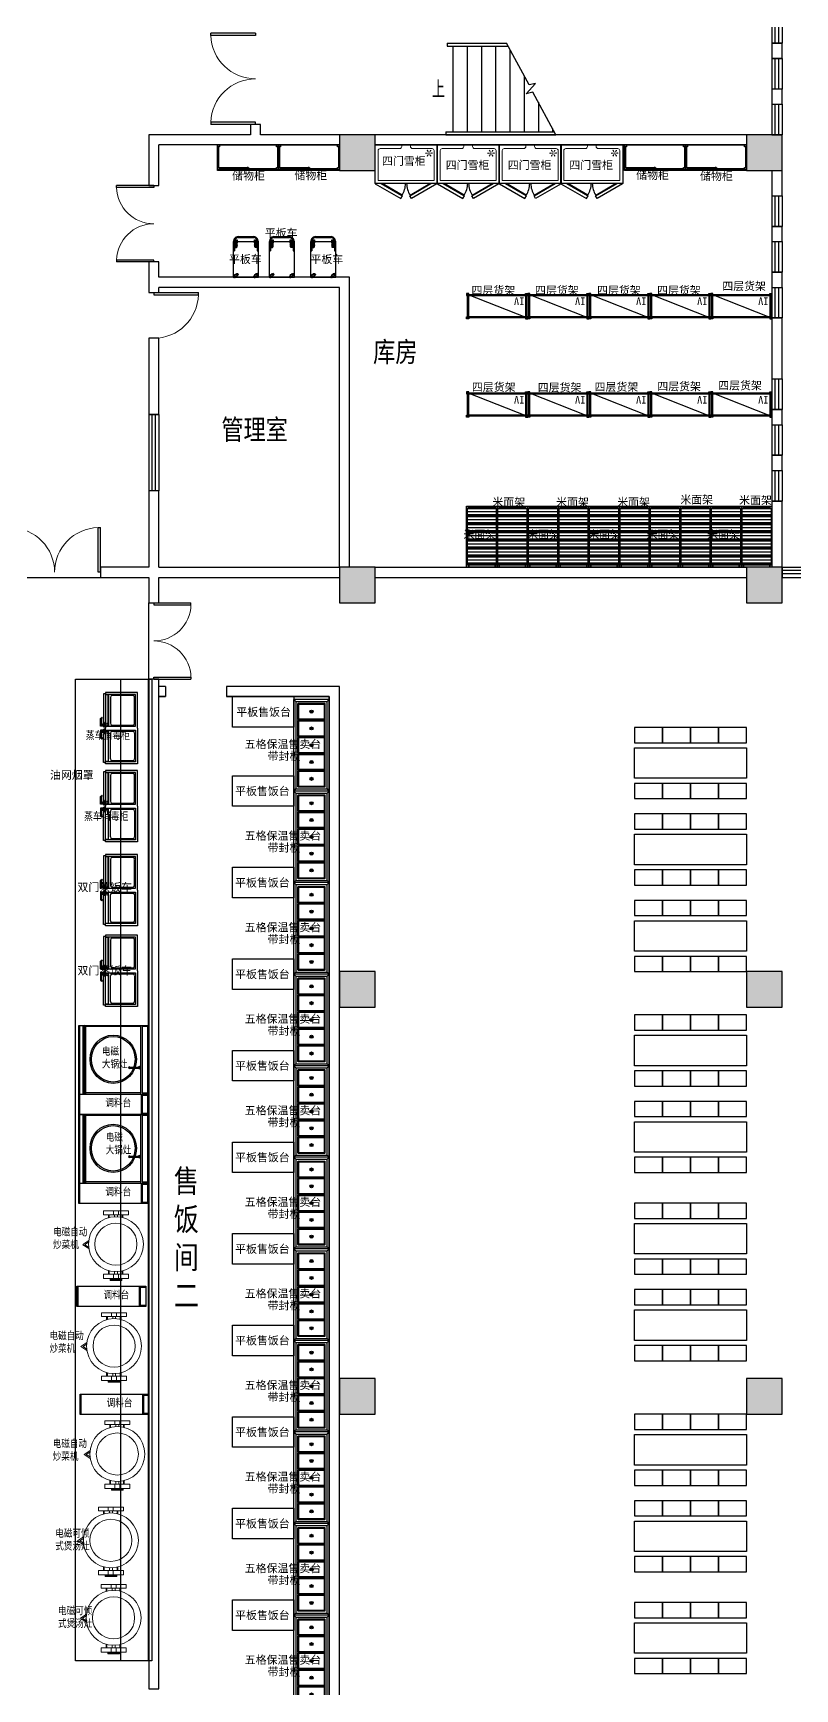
# Model space of a CAD drawing. Extents: x 1159254 to 1730927, y -477824 to -383968.
# Drawn here: x 1201597 to 1216570, y -459450 to -426902 of the extents above; entities that cross this region are included whole.
import ezdxf

# ---------------------------------------------------------------- set-up
doc = ezdxf.new("R2010")
doc.units = 0
doc.header["$LTSCALE"] = 1000
doc.linetypes.add('DASH', pattern=[0.35, 0.25, -0.1])
for name, color, linetype in [('COLUMN', 2, 'Continuous'), ('DIM_SYMB', 3, 'Continuous'), ('PUB_HATCH', 8, 'Continuous'), ('PUB_TEXT', 7, 'Continuous'), ('ROOM_NAME', 7, 'Continuous'), ('STAIR', 4, 'Continuous'), ('WALL', 6, 'Continuous'), ('WINDOW', 4, 'Continuous'), ('WS_厨房设备', 1, 'Continuous'), ('产品文字', 7, 'Continuous'), ('厨房布置', 4, 'Continuous'), ('厨房设备', 7, 'Continuous'), ('家具内线', 8, 'Continuous'), ('新设备', 4, 'Continuous')]:
    doc.layers.add(name, color=color, linetype=linetype)
doc.styles.add('_TCH_DIM', font='TSSDENG', dxfattribs={"width": 0.8, "bigfont": 'TSSDCHN'})
doc.styles.get("Standard").update_dxf_attribs({"font": '', "width": 0.8})
doc.styles.add('WMF-宋体1', font='')
doc.styles.add('宋体', font='', dxfattribs={"width": 0.8})
doc.styles.get('Standard').set_extended_font_data('SimSun')
doc.styles.get('WMF-宋体1').set_extended_font_data('SimSun')
doc.styles.get('宋体').set_extended_font_data('NSimSun')

# ---------------------------------------------------------------- blocks, each defined once
blk = doc.blocks.new('Custom_15')
for p, q in [((25, 670), (591, 670)), ((25, 630), (25, 670)), ((25, 670), (300, 670)), ((1375, 670), (809, 670)), ((1375, 670), (1100, 670)), ((1375, 630), (1375, 670))]:
    blk.add_line(p, q)
at = {"color": 252}
for p, q in [((508, 723), (493, 698)), ((495, 695), (505, 695)), ((507, 696), (512, 703)), ((661, 724), (510, 724)), ((514, 704), (661, 704)), ((591, 650), (591, 670)), ((626, 658), (598, 658)), ((598, 658), (598, 650)), ((612, 678), (612, 663)), ((612, 678), (626, 677)), ((612, 663), (626, 663)), ((621, 704), (621, 677)), ((660, 692), (622, 692)), ((622, 692), (622, 689)), ((622, 689), (626, 684)), ((656, 680), (626, 680)), ((656, 684), (660, 689)), ((670, 673), (656, 674)), ((656, 663), (670, 663)), ((683, 658), (656, 658)), ((660, 689), (660, 692)), ((661, 704), (661, 724)), ((661, 674), (661, 704)), ((670, 663), (670, 673)), ((683, 630), (683, 658)), ((717, 630), (717, 658)), ((717, 658), (744, 658)), ((730, 673), (744, 674)), ((730, 663), (730, 673)), ((744, 663), (730, 663)), ((739, 724), (890, 724)), ((739, 704), (739, 724)), ((739, 674), (739, 704)), ((886, 704), (739, 704)), ((740, 689), (740, 692)), ((740, 692), (778, 692)), ((744, 684), (740, 689)), ((744, 680), (774, 680)), ((778, 689), (774, 684)), ((788, 678), (774, 677)), ((788, 663), (774, 663)), ((774, 658), (802, 658)), ((778, 692), (778, 689)), ((779, 704), (779, 677)), ((788, 678), (788, 663)), ((802, 658), (802, 650)), ((809, 650), (809, 670)), ((893, 696), (888, 703)), ((892, 723), (907, 698)), ((905, 695), (895, 695)), ((591, 650), (683, 650)), ((641, 630), (641, 650)), ((809, 650), (717, 650)), ((759, 630), (759, 650))]:
    blk.add_line(p, q, dxfattribs=at)
at = {"linetype": 'Continuous'}
for p, q in [((0, 0), (0, 630)), ((0, 630), (700, 630)), ((1400, 630), (700, 630)), ((1400, 0), (1400, 630)), ((700, 0), (0, 0)), ((700, 0), (1400, 0))]:
    blk.add_line(p, q, dxfattribs=at)
at = {"color": 252, "linetype": 'Continuous'}
for p, q in [((40, 570), (40, 630)), ((40, 40), (40, 570)), ((40, 570), (660, 570)), ((45, 575), (45, 625)), ((45, 625), (655, 625)), ((655, 575), (45, 575)), ((60, 84), (60, 506)), ((96, 530), (604, 530)), ((640, 506), (640, 84)), ((655, 625), (655, 575)), ((660, 630), (660, 570)), ((660, 570), (660, 40)), ((740, 630), (740, 570)), ((740, 570), (740, 40)), ((1360, 570), (740, 570)), ((745, 625), (745, 575)), ((1355, 625), (745, 625)), ((745, 575), (1355, 575)), ((760, 506), (760, 84)), ((1304, 530), (796, 530)), ((1340, 84), (1340, 506)), ((1355, 575), (1355, 625)), ((1360, 570), (1360, 630)), ((1360, 40), (1360, 570)), ((660, 40), (40, 40)), ((604, 60), (96, 60)), ((640, 84), (640, 84)), ((740, 40), (1360, 40)), ((760, 84), (760, 84)), ((796, 60), (1304, 60))]:
    blk.add_line(p, q, dxfattribs=at)
at = {"color": 252}
for points in [[(626, 684), (626, 658)], [(656, 658), (656, 684)], [(744, 658), (744, 684)], [(774, 684), (774, 658)]]:
    blk.add_lwpolyline(points, dxfattribs=at)
at = {"color": 252, "linetype": 'Continuous'}
for centre in [(620, 600), (780, 600)]:
    blk.add_circle(centre, 20, dxfattribs=at)
at = {"color": 252}
for centre, radius, start, end in [((495, 697), 2, 148.483, 270), ((505, 697), 2, 270, 324.0966), ((510, 722), 2, 90, 148.483), ((514, 702), 2, 90, 144.0966), ((886, 702), 2, 35.9034, 90), ((890, 722), 2, 31.517, 90), ((895, 697), 2, 215.9034, 270), ((905, 697), 2, 270, 31.517), ((92, 498), 32.6, 82.0836, 165.2965), ((604, 491), 38.6, 22.2016, 90.4183), ((796, 491), 38.6, 89.5817, 157.7984), ((1308, 498), 32.6, 14.7035, 97.9164), ((95, 98), 38.1, 201.729, 270.8909), ((606, 96), 36.5, 267.3243, 340.0558), ((794, 96), 36.5, 199.9442, 272.6757), ((1305, 98), 38.1, 269.1091, 338.271)]:
    blk.add_arc(centre, radius, start, end, dxfattribs=at)
blk = doc.blocks.new('snow')
at = {"lineweight": -3}
for points in [[(-59, 13, 1.234515), (-57, -14), (0, 0)], [(-18, 58, 1.234515), (-41, 43), (0, 0)], [(0, 0), (-41, -42, 1.234515), (-19, -57)], [(41, 44, 1.234515), (17, 57), (0, 0)], [(0, 0), (58, -13, 1.234515), (59, 14)], [(0, 0), (17, -57, 1.234515), (41, -44)]]:
    blk.add_hatch(color=5, dxfattribs=at).paths.add_polyline_path(points)
blk = doc.blocks.new('Custom_45')
at = {"color": 252, "lineweight": -3}
for points in [[(5, 760), (4, 762), (506, 1052), (536, 1000), (121, 760)], [(121, 760), (528, 995), (533, 986), (141, 760)], [(1215, 760), (1216, 762), (714, 1052), (684, 1000), (1099, 760)], [(1099, 760), (692, 995), (687, 986), (1079, 760)]]:
    blk.add_lwpolyline(points, dxfattribs=at)
blk.add_lwpolyline([(0, 760), (1220, 760), (1220, 0), (0, 0)], close=True)
at = {"color": 252, "lineweight": 20}
blk.add_lwpolyline([(1160, 700), (1160, 110, -0.414214), (1120, 70), (736, 70, 0.414214), (696, 30), (696, 0), (524, 0), (524, 30, 0.414214), (484, 70), (100, 70, -0.414214), (60, 110), (60, 700)], format="xyb", close=True, dxfattribs=at)
at = {"color": 252, "linetype": 'Continuous', "lineweight": -3, "ltscale": 5}
for centre, start, end in [((129, 742), 2.1551, 31.183), ((1091, 742), 148.817, 177.8449)]:
    blk.add_arc(centre, 472, start, end, dxfattribs=at)
at = {"color": 252, "lineweight": -3}
blk.add_blockref('snow', (160, 161), dxfattribs=at)
blk = doc.blocks.new('*U60')
for p, q in [((20, 20), (20, 480)), ((20, 480), (1180, 480)), ((1180, 480), (1180, 20)), ((1180, 20), (20, 20))]:
    blk.add_line(p, q)
at = {"color": 252, "linetype": 'Continuous', "ltscale": 3}
blk.add_line((20, 480), (1180, 20), dxfattribs=at)
at = {"color": 252}
for p, q in [((40, 40), (40, 460)), ((40, 40), (40, 460)), ((40, 460), (1160, 460)), ((1160, 460), (1160, 40)), ((1160, 40), (40, 40))]:
    blk.add_line(p, q, dxfattribs=at)
for points in [[(40, 480), (40, 500), (0, 500), (0, 460), (20, 460)], [(1160, 480), (1160, 500), (1200, 500), (1200, 460), (1180, 460)], [(40, 20), (40, 0), (0, 0), (0, 40), (20, 40)], [(1160, 20), (1160, 0), (1200, 0), (1200, 40), (1180, 40)]]:
    blk.add_lwpolyline(points, dxfattribs=at)
blk.add_text('IV', height=150).set_placement((66, 80))
blk = doc.blocks.new('CJT_4161')
at = {"linetype": 'Continuous'}
for p, q in [((0, 0), (0, 500)), ((0, 500), (1200, 500)), ((1200, 500), (1200, 0)), ((1200, 0), (0, 0))]:
    blk.add_line(p, q, dxfattribs=at)
at = {"color": 252}
for p, q in [((0, 480), (40, 480)), ((0, 480), (1200, 480)), ((40, 440), (0, 440)), ((20, 40), (20, 440)), ((40, 480), (40, 440)), ((40, 478), (610, 478)), ((40, 478), (40, 460)), ((610, 460), (40, 460)), ((590, 440), (590, 458)), ((590, 458), (1160, 458)), ((1160, 440), (590, 440)), ((610, 478), (610, 460)), ((1160, 440), (1160, 480)), ((1200, 440), (1160, 440)), ((1180, 40), (1180, 440)), ((0, 40), (40, 40)), ((40, 0), (0, 0)), ((40, 40), (40, 0)), ((40, 20), (40, 38)), ((1160, 0), (1160, 40)), ((1160, 40), (1200, 40)), ((1160, 18), (1160, 0)), ((1200, 0), (1160, 0))]:
    blk.add_line(p, q, dxfattribs=at)
at = {"color": 2, "linetype": 'Continuous'}
blk.add_line((600, 500), (600, 430), dxfattribs=at)
at = {"color": 252, "linetype": 'Continuous'}
blk.add_line((1160, 458), (1160, 440), dxfattribs=at)
blk = doc.blocks.new('带刹车脚轮')
h = blk.add_hatch(color=252)
h.dxf.hatch_style = 1
h.paths.add_polyline_path([(-11, -35), (-15, -35), (-15, -46), (-11, -50)])
h.paths.add_polyline_path([(15, -35), (11, -35), (11, -50), (15, -46)])
h.paths.add_polyline_path([(-11, 50), (-15, 46), (-15, 35), (-11, 35)])
h.paths.add_polyline_path([(15, 46), (11, 50), (11, 35), (15, 35)])
at = {"color": 252}
for p, q in [((-11, 50), (-11, 35)), ((-8, 50), (-8, 35)), ((-4, 50), (-4, 35)), ((0, 50), (0, 35)), ((0, 50), (0, 35)), ((4, 50), (4, 35)), ((8, 50), (8, 35)), ((11, 50), (11, 35)), ((-11, -50), (-11, -35)), ((-8, -35), (-8, -50)), ((-4, -35), (-4, -50)), ((0, -35), (0, -50)), ((0, -35), (0, -50)), ((4, -35), (4, -50)), ((8, -35), (8, -50)), ((11, -50), (11, -35))]:
    blk.add_line(p, q, dxfattribs=at)
at = {"color": 252, "linetype": 'Continuous'}
for p, q in [((-14, -59), (-14, -93)), ((-7, -59), (-7, -93)), ((0, -59), (0, -93)), ((7, -59), (7, -93)), ((14, -59), (14, -93))]:
    blk.add_line(p, q, dxfattribs=at)
blk.add_lwpolyline([(-22, -42), (-20, -40), (-20, 1), (20, 1), (20, -40), (22, -42), (25, -42), (27, -44), (27, -99), (25, -101), (-26, -101), (-28, -99), (-28, -44), (-26, -42), (-22, -42)], dxfattribs=at)
at = {"color": 252}
for points in [[(-20, 15), (-20, 33), (-18, 35), (18, 35), (20, 33), (20, 15)], [(-15, 35), (-15, 46), (-11, 50), (11, 50), (15, 46), (15, 35)], [(20, -15), (20, -33), (18, -35), (-18, -35), (-20, -33), (-20, -15)], [(15, -35), (15, -46), (11, -50), (-11, -50), (-15, -46), (-15, -35)]]:
    blk.add_lwpolyline(points, dxfattribs=at)
for radius in [25, 19.6]:
    blk.add_circle((0, 0), radius, dxfattribs=at)
blk = doc.blocks.new('脚轮')
h = blk.add_hatch(color=252)
h.dxf.hatch_style = 1
h.paths.add_polyline_path([(-11, -35), (-15, -35), (-15, -46), (-11, -50)])
h.paths.add_polyline_path([(15, -35), (11, -35), (11, -50), (15, -46)])
h.paths.add_polyline_path([(-11, 50), (-15, 46), (-15, 35), (-11, 35)])
h.paths.add_polyline_path([(15, 46), (11, 50), (11, 35), (15, 35)])
at = {"color": 252}
for p, q in [((-11, 50), (-11, 35)), ((-8, 50), (-8, 35)), ((-4, 50), (-4, 35)), ((0, 50), (0, 35)), ((0, 50), (0, 35)), ((4, 50), (4, 35)), ((8, 50), (8, 35)), ((11, 50), (11, 35)), ((-11, -50), (-11, -35)), ((-8, -35), (-8, -50)), ((-4, -35), (-4, -50)), ((0, -35), (0, -50)), ((0, -35), (0, -50)), ((4, -35), (4, -50)), ((8, -35), (8, -50)), ((11, -50), (11, -35))]:
    blk.add_line(p, q, dxfattribs=at)
for points in [[(-20, 15), (-20, 33), (-18, 35), (18, 35), (20, 33), (20, 15)], [(-15, 35), (-15, 46), (-11, 50), (11, 50), (15, 46), (15, 35)], [(20, -15), (20, -33), (18, -35), (-18, -35), (-20, -33), (-20, -15)], [(15, -35), (15, -46), (11, -50), (-11, -50), (-15, -46), (-15, -35)]]:
    blk.add_lwpolyline(points, dxfattribs=at)
for radius in [25, 19.6]:
    blk.add_circle((0, 0), radius, dxfattribs=at)
blk = doc.blocks.new('Custom_94')
for p, q in [((0, 700), (500, 700)), ((0, 700), (0, 700)), ((0, 700), (0, 0)), ((20, 756), (8, 711)), ((8, 711), (8, 668)), ((8, 668), (11, 661)), ((11, 661), (19, 658)), ((19, 658), (26, 661)), ((52, 788), (20, 756)), ((26, 661), (29, 668)), ((38, 745), (29, 711)), ((29, 711), (29, 668)), ((62, 770), (38, 745)), ((96, 800), (52, 788)), ((96, 779), (62, 770)), ((96, 800), (404, 800)), ((96, 779), (404, 779)), ((448, 788), (404, 800)), ((438, 770), (404, 779)), ((462, 745), (438, 770)), ((480, 756), (448, 788)), ((471, 711), (462, 745)), ((471, 711), (471, 668)), ((471, 668), (474, 661)), ((474, 661), (481, 658)), ((492, 711), (480, 756)), ((481, 658), (489, 661)), ((489, 661), (492, 668)), ((492, 711), (492, 668)), ((500, 679), (492, 679)), ((500, 0), (500, 700)), ((0, 0), (500, 0))]:
    blk.add_line(p, q)
at = {"color": 252}
for p, q in [((10, 663), (10, 522)), ((27, 663), (27, 522)), ((473, 663), (473, 522)), ((490, 663), (490, 522))]:
    blk.add_line(p, q, dxfattribs=at)
for centre, radius, start, end in [((18, 528), 10.5, 216.2302, 323.7698), ((482, 525), 9.09, 200.6774, 339.3226)]:
    blk.add_arc(centre, radius, start, end, dxfattribs=at)
at = {"color": 252, "rotation": 180}
for p in [(53, 631), (444, 632)]:
    blk.add_blockref('带刹车脚轮', p, dxfattribs=at)
at = {"rotation": 315}
for p in [(53, 33), (444, 33)]:
    blk.add_blockref('脚轮', p, dxfattribs=at)
blk = doc.blocks.new('*U133')
at = {"linetype": 'Continuous'}
for p, q in [((0, 0), (0, 600)), ((0, 600), (1200, 600)), ((1200, 600), (1200, 0)), ((1200, 0), (0, 0))]:
    blk.add_line(p, q, dxfattribs=at)
blk = doc.blocks.new('Custom_78')
for p, q in [((40, 660), (0, 700)), ((0, 700), (1800, 700)), ((0, 0), (0, 700)), ((0, 700), (40, 660)), ((1800, 700), (1760, 660)), ((1800, 700), (1760, 660)), ((1800, 0), (1800, 700)), ((1800, 0), (0, 0)), ((1760, 40), (1800, 0)), ((1760, 40), (1800, 0))]:
    blk.add_line(p, q)
at = {"color": 253}
for p, q in [((1760, 660), (40, 660)), ((40, 660), (40, 40)), ((1760, 660), (1760, 40)), ((0, 0), (40, 40)), ((40, 40), (0, 0)), ((40, 40), (1760, 40))]:
    blk.add_line(p, q, dxfattribs=at)
at = {"color": 252}
for p, q in [((232, 379), (232, 321)), ((248, 379), (248, 321)), ((562, 379), (562, 321)), ((578, 379), (578, 321)), ((892, 379), (892, 321)), ((908, 379), (908, 321)), ((1222, 379), (1222, 321)), ((1238, 379), (1238, 321)), ((1552, 379), (1552, 321)), ((1568, 379), (1568, 321))]:
    blk.add_line(p, q, dxfattribs=at)
for points in [[(85, 615), (395, 615, -0.414214), (405, 605), (405, 95, -0.414214), (395, 85), (85, 85, -0.414214), (75, 95), (75, 605, -0.414214)], [(100, 600), (380, 600, -0.414214), (390, 590), (390, 110, -0.414214), (380, 100), (100, 100, -0.414214), (90, 110), (90, 590, -0.414214)], [(415, 615), (725, 615, -0.414214), (735, 605), (735, 95, -0.414214), (725, 85), (415, 85, -0.414214), (405, 95), (405, 605, -0.414214)], [(430, 600), (710, 600, -0.414214), (720, 590), (720, 110, -0.414214), (710, 100), (430, 100, -0.414214), (420, 110), (420, 590, -0.414214)], [(745, 615), (1055, 615, -0.414214), (1065, 605), (1065, 95, -0.414214), (1055, 85), (745, 85, -0.414214), (735, 95), (735, 605, -0.414214)], [(760, 600), (1040, 600, -0.414214), (1050, 590), (1050, 110, -0.414214), (1040, 100), (760, 100, -0.414214), (750, 110), (750, 590, -0.414214)], [(1075, 615), (1385, 615, -0.414214), (1395, 605), (1395, 95, -0.414214), (1385, 85), (1075, 85, -0.414214), (1065, 95), (1065, 605, -0.414214)], [(1090, 600), (1370, 600, -0.414214), (1380, 590), (1380, 110, -0.414214), (1370, 100), (1090, 100, -0.414214), (1080, 110), (1080, 590, -0.414214)], [(1405, 615), (1715, 615, -0.414214), (1725, 605), (1725, 95, -0.414214), (1715, 85), (1405, 85, -0.414214), (1395, 95), (1395, 605, -0.414214)], [(1420, 600), (1700, 600, -0.414214), (1710, 590), (1710, 110, -0.414214), (1700, 100), (1420, 100, -0.414214), (1410, 110), (1410, 590, -0.414214)]]:
    blk.add_lwpolyline(points, format="xyb", close=True, dxfattribs=at)
for centre in [(240, 350), (570, 350), (900, 350), (1230, 350), (1560, 350)]:
    blk.add_circle(centre, 30, dxfattribs=at)
blk = doc.blocks.new('A$C03080C26')
at = {"layer": '厨房布置'}
for points in [[(-1650, 1100), (-1650, 1400), (-2200, 1400), (-2200, 1100)], [(-1100, 1100), (-1100, 1400), (-1650, 1400), (-1650, 1100)], [(-1650, 1100), (-1650, 1400), (-1650, 1400), (-1650, 1100)], [(-550, 1100), (-550, 1400), (-1100, 1400), (-1100, 1100)], [(0, 1100), (0, 1400), (-550, 1400), (-550, 1100)], [(-2200, 1000), (0, 1000), (0, 400), (-2200, 400)], [(-1650, 0), (-1650, 300), (-2200, 300), (-2200, 0)], [(-1100, 0), (-1100, 300), (-1650, 300), (-1650, 0)], [(-1650, 0), (-1650, 300), (-1650, 300), (-1650, 0)], [(-550, 0), (-550, 300), (-1100, 300), (-1100, 0)], [(0, 0), (0, 300), (-550, 300), (-550, 0)]]:
    blk.add_lwpolyline(points, close=True, dxfattribs=at)
blk = doc.blocks.new('*U118')
h = blk.add_hatch()
h.set_pattern_fill('PLASTI,_O', color=252, scale=25, angle=90)
h.set_pattern_definition([(90, (0, 100), (-158.75, 1e-14), []), (90, (-19.84, 100), (-158.75, 1e-14), []), (90, (-39.69, 100), (-158.75, 1e-14), []), (90, (-99.22, 100), (-158.75, 1e-14), [])])
h.paths.add_polyline_path([(44, 590), (44, 560), (10, 560), (10, 39), (45, 39), (45, 9), (1154, 9), (1154, 40), (1190, 40), (1190, 560), (1154, 560), (1154, 590)])
at = {"linetype": 'Continuous'}
for p, q in [((0, 0), (0, 600)), ((0, 600), (1200, 600)), ((1200, 600), (1200, 0)), ((1200, 0), (0, 0))]:
    blk.add_line(p, q, dxfattribs=at)
at = {"color": 252, "linetype": 'Continuous'}
for p, q in [((44, 560), (0, 560)), ((10, 560), (44, 560)), ((44, 600), (44, 560)), ((44, 560), (44, 590)), ((44, 560), (44, 560)), ((1154, 560), (1154, 600)), ((1154, 590), (1154, 560)), ((1200, 560), (1154, 560)), ((1154, 560), (1190, 560)), ((1200, 560), (1200, 560)), ((0, 39), (45, 39)), ((45, 39), (10, 39)), ((45, 39), (45, 0)), ((45, 9), (45, 39)), ((45, 0), (45, 0)), ((1154, 0), (1154, 40)), ((1154, 40), (1200, 40)), ((1190, 40), (1154, 40)), ((1154, 40), (1154, 9)), ((1154, 9), (1154, 9)), ((1200, 0), (1200, 0))]:
    blk.add_line(p, q, dxfattribs=at)
at = {"color": 252}
blk.add_lwpolyline([(44, 590), (44, 560), (10, 560), (10, 39), (45, 39), (45, 9), (1154, 9), (1154, 40), (1190, 40), (1190, 560), (1154, 560), (1154, 590), (44, 590)], close=True, dxfattribs=at)
blk = doc.blocks.new('_FZH')
blk.add_lwpolyline([(-0.5, -0.5), (0.5, -0.5), (0.5, 0.5), (-0.5, 0.5)], close=True)
at = {"layer": 'PUB_HATCH'}
blk.add_solid([(-0.5, -0.5), (0.5, -0.5), (-0.5, 0.5), (0.5, 0.5)], dxfattribs=at)
blk = doc.blocks.new('$DorLib2D$00000002')
for p, q in [((-0.5, 0), (-0.5, 0.4875)), ((-0.475, 0.4875), (-0.5, 0.4875)), ((-0.475, 0), (-0.475, 0.4875)), ((0.475, 0), (0.475, 0.4875)), ((0.475, 0.4875), (0.5, 0.4875)), ((0.5, 0), (0.5, 0.4875)), ((-0.5, 0), (-0.475, 0)), ((0.5, 0), (0.475, 0))]:
    blk.add_line(p, q)
at = {"lineweight": 13}
for centre, start, end in [((-0.4875, 0), 0, 88.53072), ((0.4875, 0), 91.46928, 180)]:
    blk.add_arc(centre, 0.4875, start, end, dxfattribs=at)
blk = doc.blocks.new('$TCHSYS$WIN2D')
for p, q in [((-0.5, 0.5), (0.5, 0.5)), ((-0.5, 0.5), (-0.5, -0.5)), ((0.5, 0.5), (0.5, -0.5)), ((0.5, 0.167), (-0.5, 0.167)), ((0.5, -0.167), (-0.5, -0.167)), ((-0.5, -0.5), (0.5, -0.5))]:
    blk.add_line(p, q)
blk = doc.blocks.new('$DorLib2D$00000001')
for p, q in [((0.45, 0.975), (0.5, 0.975)), ((0.45, 0), (0.45, 0.975)), ((0.5, 0), (0.5, 0.975)), ((0.5, 0), (0.45, 0))]:
    blk.add_line(p, q)
at = {"lineweight": 13}
blk.add_arc((0.475, 0), 0.975, 91.4693, 180, dxfattribs=at)
blk = doc.blocks.new('$WINLIB2D$00000001')
at = {"color": 0}
for points in [[(-0.5, 0.5), (-0.5, -0.5)], [(-0.5, 0.5), (0.5, 0.5)], [(0.5, -0.5), (0.5, 0.5)], [(0.5, 0.1667), (-0.5, 0.1667)], [(0.5, -0.1667), (-0.5, -0.1667)], [(-0.5, -0.5), (0.5, -0.5)]]:
    blk.add_lwpolyline(points, dxfattribs=at)
blk = doc.blocks.new('A$C1135247E')
at = {"layer": 'WS_厨房设备', "color": 252}
for p, q in [((887, 0), (887, 19300)), ((1437, 0), (1437, 19300))]:
    blk.add_line(p, q, dxfattribs=at)
blk.add_lwpolyline([(0, 0), (0, 19300), (1500, 19300), (1500, 0)], close=True, dxfattribs=at)
blk = doc.blocks.new('wwww')
at = {"lineweight": 20}
for p, q in [((675, 116), (679, 111)), ((675, 116), (711, 116)), ((675, 99), (679, 105)), ((675, 99), (711, 99)), ((675, 89), (679, 84)), ((675, 89), (711, 89)), ((675, 72), (679, 78)), ((675, 72), (711, 72)), ((675, 63), (711, 63)), ((675, 63), (679, 57)), ((675, 45), (679, 51)), ((675, 45), (711, 45)), ((675, 36), (679, 31)), ((675, 36), (711, 36)), ((675, 18), (679, 24)), ((675, 18), (711, 18)), ((675, 10), (711, 10)), ((675, 10), (679, 5)), ((679, 111), (679, 105)), ((679, 111), (707, 111)), ((679, 105), (707, 105)), ((679, 84), (679, 78)), ((679, 84), (707, 84)), ((679, 78), (707, 78)), ((679, 57), (707, 57)), ((679, 57), (679, 51)), ((679, 51), (707, 51)), ((679, 31), (679, 24)), ((679, 31), (707, 31)), ((679, 24), (707, 24)), ((679, 5), (707, 5)), ((679, 5), (679, -2)), ((707, 111), (711, 116)), ((707, 111), (707, 105)), ((707, 105), (711, 99)), ((707, 84), (711, 89)), ((707, 84), (707, 78)), ((707, 78), (711, 72)), ((707, 57), (711, 63)), ((707, 57), (707, 51)), ((707, 51), (711, 45)), ((707, 31), (711, 36)), ((707, 31), (707, 24)), ((707, 24), (711, 18)), ((707, 5), (711, 10)), ((707, 5), (707, -2)), ((675, -8), (679, -2)), ((675, -8), (711, -8)), ((675, -17), (711, -17)), ((675, -17), (679, -22)), ((675, -35), (679, -29)), ((675, -35), (711, -35)), ((675, -44), (679, -49)), ((675, -44), (711, -44)), ((675, -62), (679, -56)), ((675, -62), (711, -62)), ((675, -71), (679, -76)), ((675, -71), (711, -71)), ((675, -88), (679, -83)), ((675, -88), (711, -88)), ((675, -98), (679, -103)), ((675, -98), (711, -98)), ((675, -115), (679, -110)), ((675, -115), (711, -115)), ((679, -2), (707, -2)), ((679, -22), (707, -22)), ((679, -22), (679, -29)), ((679, -29), (707, -29)), ((679, -49), (679, -56)), ((679, -49), (707, -49)), ((679, -56), (707, -56)), ((679, -76), (679, -83)), ((679, -76), (707, -76)), ((679, -83), (707, -83)), ((679, -103), (679, -110)), ((679, -103), (707, -103)), ((679, -110), (707, -110)), ((707, -2), (711, -8)), ((707, -22), (711, -17)), ((707, -22), (707, -29)), ((707, -29), (711, -35)), ((707, -49), (711, -44)), ((707, -49), (707, -56)), ((707, -56), (711, -62)), ((707, -76), (711, -71)), ((707, -76), (707, -83)), ((707, -83), (711, -88)), ((707, -103), (711, -98)), ((707, -103), (707, -110)), ((707, -110), (711, -115)), ((-69, -535), (8, -653)), ((-38, -539), (8, -610)), ((87, -535), (10, -653)), ((57, -537), (10, -610))]:
    blk.add_line(p, q, dxfattribs=at)
for points in [[(-580, -27), (-580, -246), (-654, -246), (-654, 246), (-580, 246), (-580, -57)], [(-654, 48), (-580, 48)], [(-580, 137), (-522, 137)], [(-526, 121), (-580, 121)], [(-580, 30), (-539, 30)], [(522, 137), (590, 137)], [(590, 121), (526, 121)], [(539, 31), (590, 31)], [(675, -93), (675, -246), (590, -246), (590, 247), (675, 247), (675, -57)], [(590, 48), (675, 48)], [(675, -115), (675, 116), (711, 116), (711, -115)], [(-654, -51), (-580, -51)], [(-539, -27), (-580, -27)], [(-580, -132), (-528, -132)], [(-519, -148), (-580, -148)], [(590, -148), (519, -148)], [(524, -132), (590, -132)], [(590, -27), (539, -27)], [(590, -50), (675, -50)], [(711, -105), (711, -115), (675, -115), (675, -106)]]:
    blk.add_lwpolyline(points, dxfattribs=at)
for radius in [540, 414]:
    blk.add_circle((0, 0), radius, dxfattribs=at)
blk = doc.blocks.new('摇摆水嘴')
at = {"color": 252}
for p, q in [((96, 270), (96, 125)), ((116, 270), (116, 125))]:
    blk.add_line(p, q, dxfattribs=at)
blk.add_lwpolyline([(82, 95), (130, 95), (130, 80), (82, 80)], close=True, dxfattribs=at)
blk.add_lwpolyline([(120, 114), (120, 95), (92, 95), (92, 114)], dxfattribs=at)
for centre, radius in [((106, 281), 14.6), ((106, 281), 9.98), ((106, 114), 14.6), ((106, 114), 9.98)]:
    blk.add_circle(centre, radius, dxfattribs=at)
blk = doc.blocks.new('A$C3CDE3A88')
at = {"layer": 'WS_厨房设备'}
h = blk.add_hatch(dxfattribs=at)
h.set_pattern_fill('JIS_LC_20', color=4, angle=90, style=0)
h.set_pattern_definition([(135, (1000, 100), (-14.14214, -14.14214), []), (135, (1000, 100.4), (-14.14214, -14.14214), [])])
h.paths.add_polyline_path([(80, 0), (80, 1200), (120, 1200), (120, 0)])
at = {"layer": 'WS_厨房设备', "color": 4}
for p, q in [((0, 0), (0, 1200)), ((0, 1200), (1250, 1200)), ((10, 0), (10, 1200)), ((20, 0), (20, 1200)), ((1130, 1180), (120, 1180)), ((1130, 1180), (120, 1180)), ((1130, 0), (1130, 1200)), ((1250, 1180), (1150, 1180)), ((1150, 1180), (1150, 21)), ((1250, 1200), (1250, 0)), ((1130, 20), (120, 20)), ((1150, 21), (1250, 21)), ((0, 0), (1250, 0))]:
    blk.add_line(p, q, dxfattribs=at)
blk.add_lwpolyline([(80, 0), (80, 1200), (120, 1200), (120, 0)], close=True, dxfattribs=at)
for radius in [422, 398]:
    blk.add_circle((625, 607), radius, dxfattribs=at)
at = {"layer": 'WS_厨房设备', "color": 4, "xscale": -1, "rotation": 90}
blk.add_blockref('摇摆水嘴', (1210, 563), dxfattribs=at)
blk = doc.blocks.new('A$C7BD75608')
at = {"layer": 'WS_厨房设备', "color": 4}
for p, q in [((0, 0), (0, 400)), ((0, 400), (1350, 400)), ((10, 0), (10, 400)), ((20, 0), (20, 400)), ((1230, 0), (1230, 400)), ((1250, 20), (1250, 380)), ((1250, 380), (1350, 380)), ((1350, 400), (1350, 0)), ((1350, 20), (1250, 20)), ((1350, 0), (0, 0))]:
    blk.add_line(p, q, dxfattribs=at)

msp = doc.modelspace()

# ---------------------------------------------------------------- linework, layer by layer
at = {"layer": 'DIM_SYMB'}
msp.add_lwpolyline([(1209708.5, -428000.6, 0, 0, 0), (1210948.5, -428000.6, 80, 0, 0), (1211248.5, -428000.6, 0, 0, 0)], format="xyseb", dxfattribs=at)
at = {"layer": 'STAIR'}
for p, q in [((1209738.5, -427100.6), (1210903.5, -427100.6)), ((1209738.5, -427100.6), (1209738.5, -427160.6)), ((1209738.5, -427160.6), (1210935.8, -427160.6)), ((1209848.5, -427100.6), (1210903.5, -427100.6)), ((1209848.5, -427160.6), (1209848.5, -428840.6)), ((1210128.5, -427160.6), (1210128.5, -428840.6)), ((1210408.5, -427160.6), (1210408.5, -428840.6)), ((1210688.5, -427160.6), (1210688.5, -428840.6)), ((1211345.9, -427921.6), (1210903.5, -427100.6)), ((1210968.5, -427221.2), (1210968.5, -428840.6)), ((1211248.5, -427740.8), (1211248.5, -428840.6)), ((1211290.3, -428093.3), (1211469.1, -427892.4)), ((1211469.1, -427892.4), (1211345.9, -427921.6)), ((1211421.6, -428062.2), (1211290.3, -428093.3)), ((1211873.5, -428900.6), (1211421.6, -428062.2)), ((1211528.5, -428260.4), (1211528.5, -428840.6)), ((1209708.5, -428840.6), (1211841.1, -428840.6)), ((1209708.5, -428840.6), (1209708.5, -428900.6)), ((1209708.5, -428900.6), (1211873.5, -428900.6)), ((1209848.5, -428900.6), (1211873.5, -428900.6)), ((1211808.5, -428780.1), (1211808.5, -428840.6))]:
    msp.add_line(p, q, dxfattribs=at)
at = {"layer": 'WALL'}
for p, q in [((1216318.5, -427100.6), (1216118.5, -427100.6)), ((1216118.5, -427100.6), (1216118.5, -427400.6)), ((1216318.5, -427400.6), (1216318.5, -427100.6)), ((1216118.5, -427400.6), (1216318.5, -427400.6)), ((1216318.5, -428000.6), (1216118.5, -428000.6)), ((1216118.5, -428000.6), (1216118.5, -428300.6)), ((1216318.5, -428300.6), (1216318.5, -428000.6)), ((1216118.5, -428300.6), (1216318.5, -428300.6)), ((1205868.5, -428900.6), (1203868.5, -428900.6)), ((1203868.5, -428900.6), (1203868.5, -429900.6)), ((1206068.5, -428700.6), (1205868.5, -428700.6)), ((1205868.5, -428700.6), (1205868.5, -428900.6)), ((1206068.5, -428900.6), (1206068.5, -428700.6)), ((1207618.5, -428900.6), (1206068.5, -428900.6)), ((1215618.5, -428900.6), (1208318.5, -428900.6)), ((1205968.5, -429100.6), (1204068.5, -429100.6)), ((1204068.5, -429900.6), (1204068.5, -429100.6)), ((1207618.5, -429100.6), (1205968.5, -429100.6)), ((1215618.5, -429100.6), (1208318.5, -429100.6)), ((1216118.5, -429600.6), (1216118.5, -430100.6)), ((1216318.5, -430100.6), (1216318.5, -429600.6)), ((1203868.5, -429900.6), (1204068.5, -429900.6)), ((1216118.5, -430100.6), (1216318.5, -430100.6)), ((1216318.5, -430700.6), (1216118.5, -430700.6)), ((1216118.5, -430700.6), (1216118.5, -431000.6)), ((1216318.5, -431000.6), (1216318.5, -430700.6)), ((1216118.5, -431000.6), (1216318.5, -431000.6)), ((1204068.5, -431400.6), (1203868.5, -431400.6)), ((1203868.5, -431400.6), (1203868.5, -431800.6)), ((1204068.5, -431700.6), (1204068.5, -431400.6)), ((1203868.5, -431800.6), (1203868.5, -432000.6)), ((1207818.5, -431700.6), (1204068.5, -431700.6)), ((1204068.5, -432000.6), (1204068.5, -431900.6)), ((1207618.5, -431900.6), (1204068.5, -431900.6)), ((1207618.5, -437400.6), (1207618.5, -431900.6)), ((1207818.5, -437400.6), (1207818.5, -431700.6)), ((1216318.5, -431600.6), (1216118.5, -431600.6)), ((1216118.5, -431600.6), (1216118.5, -431900.6)), ((1216118.5, -431900.6), (1216318.5, -431900.6)), ((1216318.5, -431900.6), (1216318.5, -431600.6)), ((1203868.5, -432000.6), (1204068.5, -432000.6)), ((1216318.5, -432500.6), (1216118.5, -432500.6)), ((1216118.5, -432500.6), (1216118.5, -433700.6)), ((1216318.5, -433700.6), (1216318.5, -432500.6)), ((1204068.5, -432900.6), (1203868.5, -432900.6)), ((1203868.5, -432900.6), (1203868.5, -434400.6)), ((1204068.5, -434400.6), (1204068.5, -432900.6)), ((1216118.5, -433700.6), (1216318.5, -433700.6)), ((1203868.5, -434400.6), (1204068.5, -434400.6)), ((1216318.5, -434300.6), (1216118.5, -434300.6)), ((1216118.5, -434300.6), (1216118.5, -434600.6)), ((1216318.5, -434600.6), (1216318.5, -434300.6)), ((1216118.5, -434600.6), (1216318.5, -434600.6)), ((1216318.5, -435200.6), (1216118.5, -435200.6)), ((1216118.5, -435200.6), (1216118.5, -435500.6)), ((1216318.5, -435500.6), (1216318.5, -435200.6)), ((1216118.5, -435500.6), (1216318.5, -435500.6)), ((1204068.5, -435900.6), (1203868.5, -435900.6)), ((1203868.5, -435900.6), (1203868.5, -437400.6)), ((1204068.5, -437400.6), (1204068.5, -435900.6)), ((1216318.5, -436100.6), (1216118.5, -436100.6)), ((1216118.5, -436100.6), (1216118.5, -437400.6)), ((1216318.5, -437400.6), (1216318.5, -436100.6)), ((1203868.5, -437400.6), (1202918.5, -437400.6)), ((1202918.5, -437400.6), (1202918.5, -437600.6)), ((1204068.5, -437400.6), (1207618.5, -437400.6)), ((1208318.5, -437400.6), (1215618.5, -437400.6)), ((1202918.5, -437600.6), (1203868.5, -437600.6)), ((1203868.5, -437600.6), (1203868.5, -438100.6)), ((1204068.5, -437600.6), (1207618.5, -437600.6)), ((1204068.5, -438100.6), (1204068.5, -437600.6)), ((1208318.5, -437600.6), (1215618.5, -437600.6)), ((1203868.5, -438100.6), (1204068.5, -438100.6)), ((1204068.5, -439600.6), (1203868.5, -439600.6)), ((1203868.5, -439600.6), (1203868.5, -459450.3)), ((1204068.5, -459450.3), (1204068.5, -439600.6)), ((1203868.5, -459450.3), (1204068.5, -459450.3))]:
    msp.add_line(p, q, dxfattribs=at)
at = {"layer": 'WALL', "color": 3}
for p, q in [((1204199.2, -439745.1), (1204068.5, -439745.1)), ((1204199.2, -439945.1), (1204068.5, -439945.1)), ((1204199.2, -439745.1), (1204199.2, -439945.1)), ((1207618.5, -439745.1), (1205399.2, -439745.1)), ((1205399.2, -439745.1), (1205399.2, -439945.1)), ((1207418.5, -439945.1), (1205399.2, -439945.1)), ((1207418.5, -467000.6), (1207418.5, -439945.1)), ((1207618.5, -467200.6), (1207618.5, -439745.1))]:
    msp.add_line(p, q, dxfattribs=at)
at = {"layer": 'WINDOW'}
for p, q in [((1201118.5, -437600.6), (1202918.5, -437600.6)), ((1203868.5, -439600.6), (1203868.5, -438100.6))]:
    msp.add_line(p, q, dxfattribs=at)
at = {"layer": '厨房布置', "color": 3}
for p, q in [((1204068.5, -439945.1), (1204199.2, -439945.1)), ((1205399.2, -439945.1), (1207418.5, -439945.1)), ((1207418.5, -439945.1), (1207418.5, -467000.6))]:
    msp.add_line(p, q, dxfattribs=at)

# ---------------------------------------------------------------- block references
at = {"layer": 'COLUMN', "xscale": 700, "yscale": 700, "zscale": 700}
for p in [(1207968.5, -429250.6), (1215968.5, -429250.6), (1207968.5, -437750.6), (1215968.5, -437750.6), (1207968.5, -445700.6), (1215968.5, -445700.6), (1207968.5, -453700.6), (1215968.5, -453700.6)]:
    msp.add_blockref('_FZH', p, dxfattribs=at)
at = {"layer": 'WINDOW'}
for name, p, xscale, yscale, zscale, rotation in [('$TCHSYS$WIN2D', (1216218.5, -426800.6), -600, 200, -600, 89.99999999997713), ('$DorLib2D$00000002', (1205968.5, -427800.6), 1800, -1800, 1800, 269.9999999998837), ('$TCHSYS$WIN2D', (1216218.5, -427700.6), -600, -200, -600, 89.99999999997713), ('$TCHSYS$WIN2D', (1216218.5, -428600.6), -600, 200, -600, 89.99999999997713), ('$DorLib2D$00000002', (1203968.5, -430650.6), -1500, 1500, -1500, 89.9999999999762), ('$TCHSYS$WIN2D', (1216218.5, -430400.6), -600, 200, -600, 89.99999999997544), ('$TCHSYS$WIN2D', (1216218.5, -431300.6), -600, 200, -600, 89.99999999997544), ('$TCHSYS$WIN2D', (1216218.5, -432200.6), -600, 200, -600, 89.99999999997544), ('$TCHSYS$WIN2D', (1216218.5, -434000.6), -600, 200, -600, 89.99999999997544), ('$TCHSYS$WIN2D', (1203968.5, -435150.6), -1500, -200, -1500, 89.99999999997425), ('$TCHSYS$WIN2D', (1216218.5, -434900.6), -600, 200, -600, 89.99999999997544), ('$TCHSYS$WIN2D', (1216218.5, -435800.6), -600, 200, -600, 89.99999999997544), ('$DorLib2D$00000002', (1203968.5, -438850.6), -1500, -1500, -1500, 89.99999999997661)]:
    msp.add_blockref(name, p, dxfattribs=dict(at, xscale=xscale, yscale=yscale, zscale=zscale, rotation=rotation))
at = {"layer": 'WINDOW', "linetype": 'DASH', "xscale": 900, "yscale": -900, "zscale": 900, "rotation": 89.99999999997425}
msp.add_blockref('$DorLib2D$00000001', (1203968.5, -432450.6), dxfattribs=at)
at = {"layer": 'WINDOW'}
for name, p, xscale, yscale, zscale in [('$DorLib2D$00000002', (1202018.5, -437500.6), -1800, 1800, -1800), ('$WINLIB2D$00000001', (1219968.5, -437500.6), 7300, 200, 7300)]:
    msp.add_blockref(name, p, dxfattribs=dict(at, xscale=xscale, yscale=yscale, zscale=zscale))
at = {"layer": 'WS_厨房设备'}
for name, p, rotation in [('CJT_4161', (1206418.5, -429100.6), 180), ('CJT_4161', (1207618.5, -429100.6), 180), ('Custom_45', (1209538.5, -429100.6), 180), ('Custom_45', (1210758.5, -429100.6), 180), ('Custom_45', (1211978.5, -429100.6), 180), ('Custom_45', (1213188.5, -429100.6), 180), ('CJT_4161', (1214418.5, -429100.6), 180), ('CJT_4161', (1215618.5, -429100.6), 180), ('*U60', (1211318.5, -432017.9), 180), ('*U60', (1212518.5, -432017.9), 180), ('*U60', (1213718.5, -432017.9), 180), ('*U60', (1214918.5, -432017.9), 180), ('*U60', (1216118.5, -432017.9), 180), ('*U60', (1211318.5, -433953.8), 180), ('*U60', (1212518.5, -433953.8), 180), ('*U60', (1213718.5, -433953.8), 180), ('*U60', (1214918.5, -433953.8), 180), ('*U60', (1216118.5, -433953.8), 180), ('*U118', (1210118.5, -436200.6), 270), ('*U118', (1210718.5, -436200.6), 270), ('*U118', (1211318.5, -436200.6), 270), ('*U118', (1211918.5, -436200.6), 270), ('*U118', (1212518.5, -436200.6), 270), ('*U118', (1213118.5, -436200.6), 270), ('*U118', (1213718.5, -436200.6), 270), ('*U118', (1214318.5, -436200.6), 270), ('*U118', (1214918.5, -436200.6), 270), ('*U118', (1215518.5, -436200.6), 270), ('Custom_15', (1203647.5, -441264.8), 90), ('*U133', (1206718.5, -439945.1), 180), ('Custom_78', (1207418.5, -441800.6), 89.99999999999997), ('Custom_15', (1203647.5, -442798.1), 90), ('*U133', (1206718.5, -441500.6), 180), ('Custom_78', (1207418.5, -443600.6), 89.99999999999997), ('Custom_15', (1203647.5, -444447.4), 90), ('*U133', (1206718.5, -443300.6), 180), ('Custom_78', (1207418.5, -445400.6), 89.99999999999997), ('Custom_15', (1203647.5, -446034.3), 90), ('*U133', (1206718.5, -445100.6), 180), ('Custom_78', (1207418.5, -447200.6), 89.99999999999997), ('*U133', (1206718.5, -446900.6), 180), ('Custom_78', (1207418.5, -449000.6), 89.99999999999997), ('*U133', (1206718.5, -448700.6), 180), ('Custom_78', (1207418.5, -450800.6), 89.99999999999997), ('*U133', (1206718.5, -450500.6), 180), ('Custom_78', (1207418.5, -452600.6), 89.99999999999997), ('*U133', (1206718.5, -452300.6), 180), ('Custom_78', (1207418.5, -454400.6), 89.99999999999997), ('*U133', (1206718.5, -454100.6), 180), ('Custom_78', (1207418.5, -456200.6), 89.99999999999997), ('*U133', (1206718.5, -455900.6), 180), ('Custom_78', (1207418.5, -458000.6), 89.99999999999997), ('*U133', (1206718.5, -457700.6), 180), ('Custom_78', (1207418.5, -459800.6), 89.99999999999997)]:
    msp.add_blockref(name, p, dxfattribs=dict(at, rotation=rotation))
for p in [(1205529.9, -431700.6), (1206233.7, -431700.6), (1207048.7, -431700.6)]:
    msp.add_blockref('Custom_94', p, dxfattribs=at)
at = {"layer": '厨房布置', "rotation": 180}
for p in [(1213418.5, -440550.6), (1213418.5, -442250.6), (1213418.5, -443950.6), (1213418.5, -446200.6), (1213418.5, -447900.6), (1213418.5, -449900.6), (1213418.5, -451600.6), (1213418.5, -454050.6), (1213418.5, -455750.6), (1213418.5, -457750.6)]:
    msp.add_blockref('A$C03080C26', p, dxfattribs=at)
at = {"layer": '厨房设备'}
for name, p in [('A$C1135247E', (1202431, -458900.6)), ('A$C7BD75608', (1202496.7, -448157.2)), ('A$C7BD75608', (1202496.7, -449907.2)), ('A$C7BD75608', (1202459.4, -451935.3)), ('A$C7BD75608', (1202523.4, -454056.2))]:
    msp.add_blockref(name, p, dxfattribs=at)
at = {"layer": '厨房设备', "xscale": 1.080000000074506, "yscale": 1.125, "zscale": 1.08}
for p in [(1202496.7, -447757.2), (1202496.7, -449507.2)]:
    msp.add_blockref('A$C3CDE3A88', p, dxfattribs=at)
at = {"layer": '新设备', "rotation": 270}
for p in [(1203224.7, -450708.4), (1203188.2, -452712.5), (1203252.2, -454833.4), (1203125.3, -456530.8), (1203178.9, -458053.5)]:
    msp.add_blockref('wwww', p, dxfattribs=at)

# ---------------------------------------------------------------- texts
at = {"color": 7, "lineweight": 0, "style": 'WMF-宋体1'}
for s, p in [('储物柜', (1205509.7, -429785.8)), ('储物柜', (1206734, -429777.7)), ('四门雪柜', (1208454.8, -429494.7)), ('四门雪柜', (1209707.5, -429574.6)), ('四门雪柜', (1210927.5, -429574.6)), ('四门雪柜', (1212137.5, -429574.6)), ('储物柜', (1213451.8, -429773.1)), ('储物柜', (1214706.6, -429791.4)), ('平板车', (1206150.8, -430912.6)), ('平板车', (1205447.3, -431425.9)), ('平板车', (1207048.7, -431425.9)), ('四层货架', (1210214.5, -432037.9)), ('四层货架', (1211462.5, -432037.9)), ('四层货架', (1212682.1, -432037.9)), ('四层货架', (1213861.6, -432037.9)), ('四层货架', (1215142.9, -431955.3)), ('四层货架', (1210221.6, -433938.5)), ('四层货架', (1211516, -433947.7)), ('四层货架', (1212632.6, -433935.9)), ('四层货架', (1213866, -433926.5)), ('四层货架', (1215063.7, -433907.7)), ('米面架', (1210625.4, -436200.6)), ('米面架', (1211878.5, -436200.6)), ('米面架', (1213078.5, -436200.6)), ('米面架', (1214318.5, -436150.7)), ('米面架', (1215474.7, -436163.4)), ('米面架', (1210055.2, -436835.6)), ('米面架', (1211308.5, -436835.6)), ('米面架', (1212508.5, -436835.6)), ('米面架', (1213655, -436835.6)), ('米面架', (1214846.5, -436835.6)), ('平板售饭台', (1205591.6, -440326.1)), ('五格保温售卖台', (1205756.5, -440958.5)), ('带封板', (1206206.3, -441193.8)), ('油网烟罩', (1201928.2, -441564.4)), ('平板售饭台', (1205567.4, -441881.4)), ('五格保温售卖台', (1205756.5, -442758.5)), ('带封板', (1206206.3, -442993.8)), ('双门蒸饭车', (1202468.5, -443770.9)), ('平板售饭台', (1205567.4, -443681.4)), ('五格保温售卖台', (1205756.5, -444558.5)), ('带封板', (1206206.3, -444793.8)), ('双门蒸饭车', (1202468.5, -445409.4)), ('平板售饭台', (1205567.4, -445481.4)), ('五格保温售卖台', (1205756.5, -446358.5)), ('带封板', (1206206.3, -446593.8)), ('平板售饭台', (1205567.4, -447281.4)), ('五格保温售卖台', (1205756.5, -448158.5)), ('带封板', (1206206.3, -448393.8)), ('平板售饭台', (1205567.4, -449081.4)), ('五格保温售卖台', (1205756.5, -449958.5)), ('带封板', (1206206.3, -450193.8)), ('平板售饭台', (1205567.4, -450881.4)), ('五格保温售卖台', (1205756.5, -451758.5)), ('带封板', (1206206.3, -451993.8)), ('平板售饭台', (1205567.4, -452681.4)), ('五格保温售卖台', (1205756.5, -453558.5)), ('带封板', (1206206.3, -453793.8)), ('平板售饭台', (1205567.4, -454481.4)), ('五格保温售卖台', (1205756.5, -455358.5)), ('带封板', (1206206.3, -455593.8)), ('平板售饭台', (1205567.4, -456281.4)), ('五格保温售卖台', (1205756.5, -457158.5)), ('带封板', (1206206.3, -457393.8)), ('平板售饭台', (1205567.4, -458081.4)), ('五格保温售卖台', (1205756.5, -458958.5)), ('带封板', (1206206.3, -459193.8))]:
    msp.add_text(s, height=157.34, dxfattribs=at).set_placement(p)
at = {"layer": 'PUB_TEXT', "style": '_TCH_DIM', "width": 0.8}
msp.add_text('上', height=337.6, dxfattribs=at).set_placement((1209436.7, -428175.6))
at = {"layer": 'PUB_TEXT', "width": 0.8}
msp.add_text('管理室', height=398.73, dxfattribs=at).set_placement((1205297.5, -434894.4))
at = {"layer": 'ROOM_NAME', "style": '宋体', "width": 0.8}
msp.add_text('库房', height=400, dxfattribs=at).set_placement((1208279, -433366.6))
at = {"layer": 'WALL', "insert": (1204364.2, -449241), "char_height": 450, "width": 404.548, "attachment_point": 1}
msp.add_mtext('{\\C0;售饭间二}', dxfattribs=at)
at = {"layer": '产品文字', "char_height": 7.2, "width": 1658.963, "attachment_point": 5}
for insert in [(1203066.7, -440714), (1203033.8, -442306)]:
    msp.add_mtext('{\\H21.56x;\\C0;蒸车消毒柜}', dxfattribs=dict(at, insert=insert))
at = {"layer": '家具内线', "color": 1, "char_height": 150, "attachment_point": 1, "rotation": 0.00477}
for s, insert, width in [('电磁\\P大锅灶', (1202949.7, -446838.3), 609.009), ('调料台', (1203018.3, -447849.1), 609.009), ('电磁\\P大锅灶', (1203025.1, -448527.1), 516.833), ('调料台', (1203018.3, -449599.1), 609.009), ('电磁自动炒菜机', (1201989.9, -450388.8), 674.974), ('调料台', (1202980.9, -451627.2), 609.009), ('电磁自动炒菜机', (1201919.2, -452429.5), 674.974), ('调料台', (1203044.9, -453748.1), 609.009), ('电磁自动炒菜机', (1201983.1, -454550.4), 674.974), ('电磁可倾式煲汤灶', (1202033.7, -456313.6), 674.974), ('电磁可倾式煲汤灶', (1202087.3, -457836.2), 674.974)]:
    msp.add_mtext(s, dxfattribs=dict(at, insert=insert, width=width))

doc.saveas('drawing.dxf')
